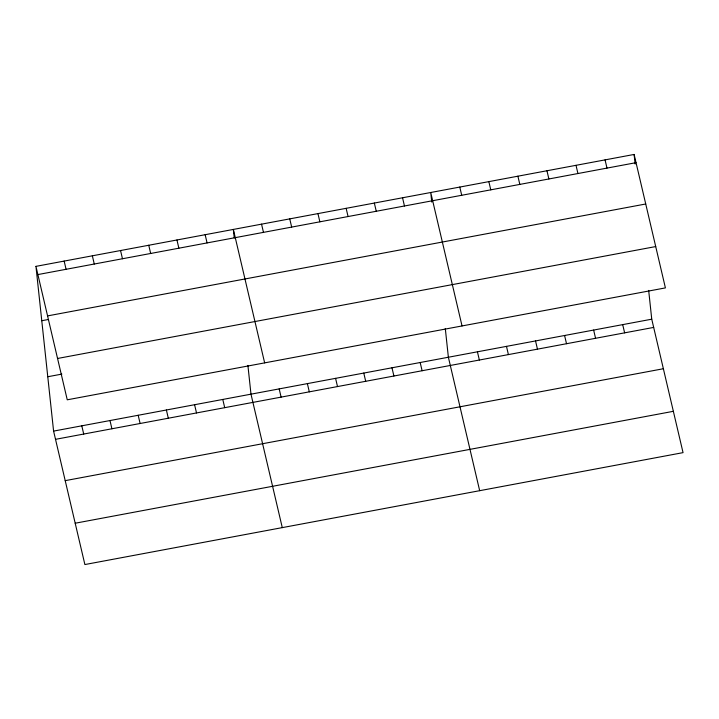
<?xml version="1.0" encoding="UTF-8"?>
<svg xmlns="http://www.w3.org/2000/svg" width="719" height="719" viewBox="0 0 719 719"><rect width="100%" height="100%" fill="white"/><g stroke="black" fill="none" stroke-linecap="round" stroke-linejoin="round"><path stroke-width="1.08" d="M35.95 266.363L634.113 154.45L665.408 287.897L67.253 399.809L35.95 266.363L53.592 431.103L84.887 564.55L683.05 452.637L651.747 319.191L648.673 290.413M37.873 274.577L636.036 162.665M47.571 315.902L645.734 203.989M41.774 320.728L48.281 319.506M57.556 358.475L655.719 246.563M47.769 376.738L61.87 374.105M53.592 431.103L651.747 319.191M55.516 439.327L653.679 327.415M65.204 480.651L663.367 368.739M75.198 523.225L673.361 411.313M605.056 159.879L606.989 168.093M622.699 324.629L624.622 332.843M576.009 165.316L577.932 173.531M593.642 330.066L595.566 338.281M546.952 170.754L548.876 178.968M564.586 335.503L566.518 343.718M517.896 176.191L519.828 184.406M535.538 340.941L537.461 349.155M488.848 181.628L490.771 189.843M506.482 346.369L508.405 354.593M459.792 187.057L461.715 195.28M477.425 351.807L479.357 360.021M462.038 325.941L430.735 192.494L431.768 202.093M479.672 490.691L448.377 357.244L445.295 328.466M402.541 197.77L404.464 205.985M420.175 362.52L422.107 370.734M374.338 203.046L376.262 211.26M391.981 367.795L393.904 376.01M346.136 208.321L348.068 216.536M363.778 373.071L365.701 381.286M317.942 213.597L319.865 221.812M335.575 378.347L337.508 386.561M289.739 218.873L291.671 227.087M307.381 383.622L309.305 391.837M261.545 224.148L263.469 232.363M279.179 388.898L281.111 397.113M264.646 362.87L233.342 229.424L234.259 237.953M282.279 527.62L250.985 394.174L247.902 365.396M205.149 234.7L207.072 242.914M222.782 399.449L224.705 407.664M176.946 239.975L178.869 248.199M194.579 404.725L196.512 412.94M148.743 245.251L150.675 253.474M166.386 410.001L168.309 418.215M120.549 250.527L122.473 258.75M138.183 415.276L140.115 423.491M92.347 255.802L94.279 264.026M109.989 420.552L111.912 428.767M64.153 261.078L66.076 269.301M81.786 425.828L83.719 434.042M634.113 154.45L635.138 164.04"/></g></svg>
